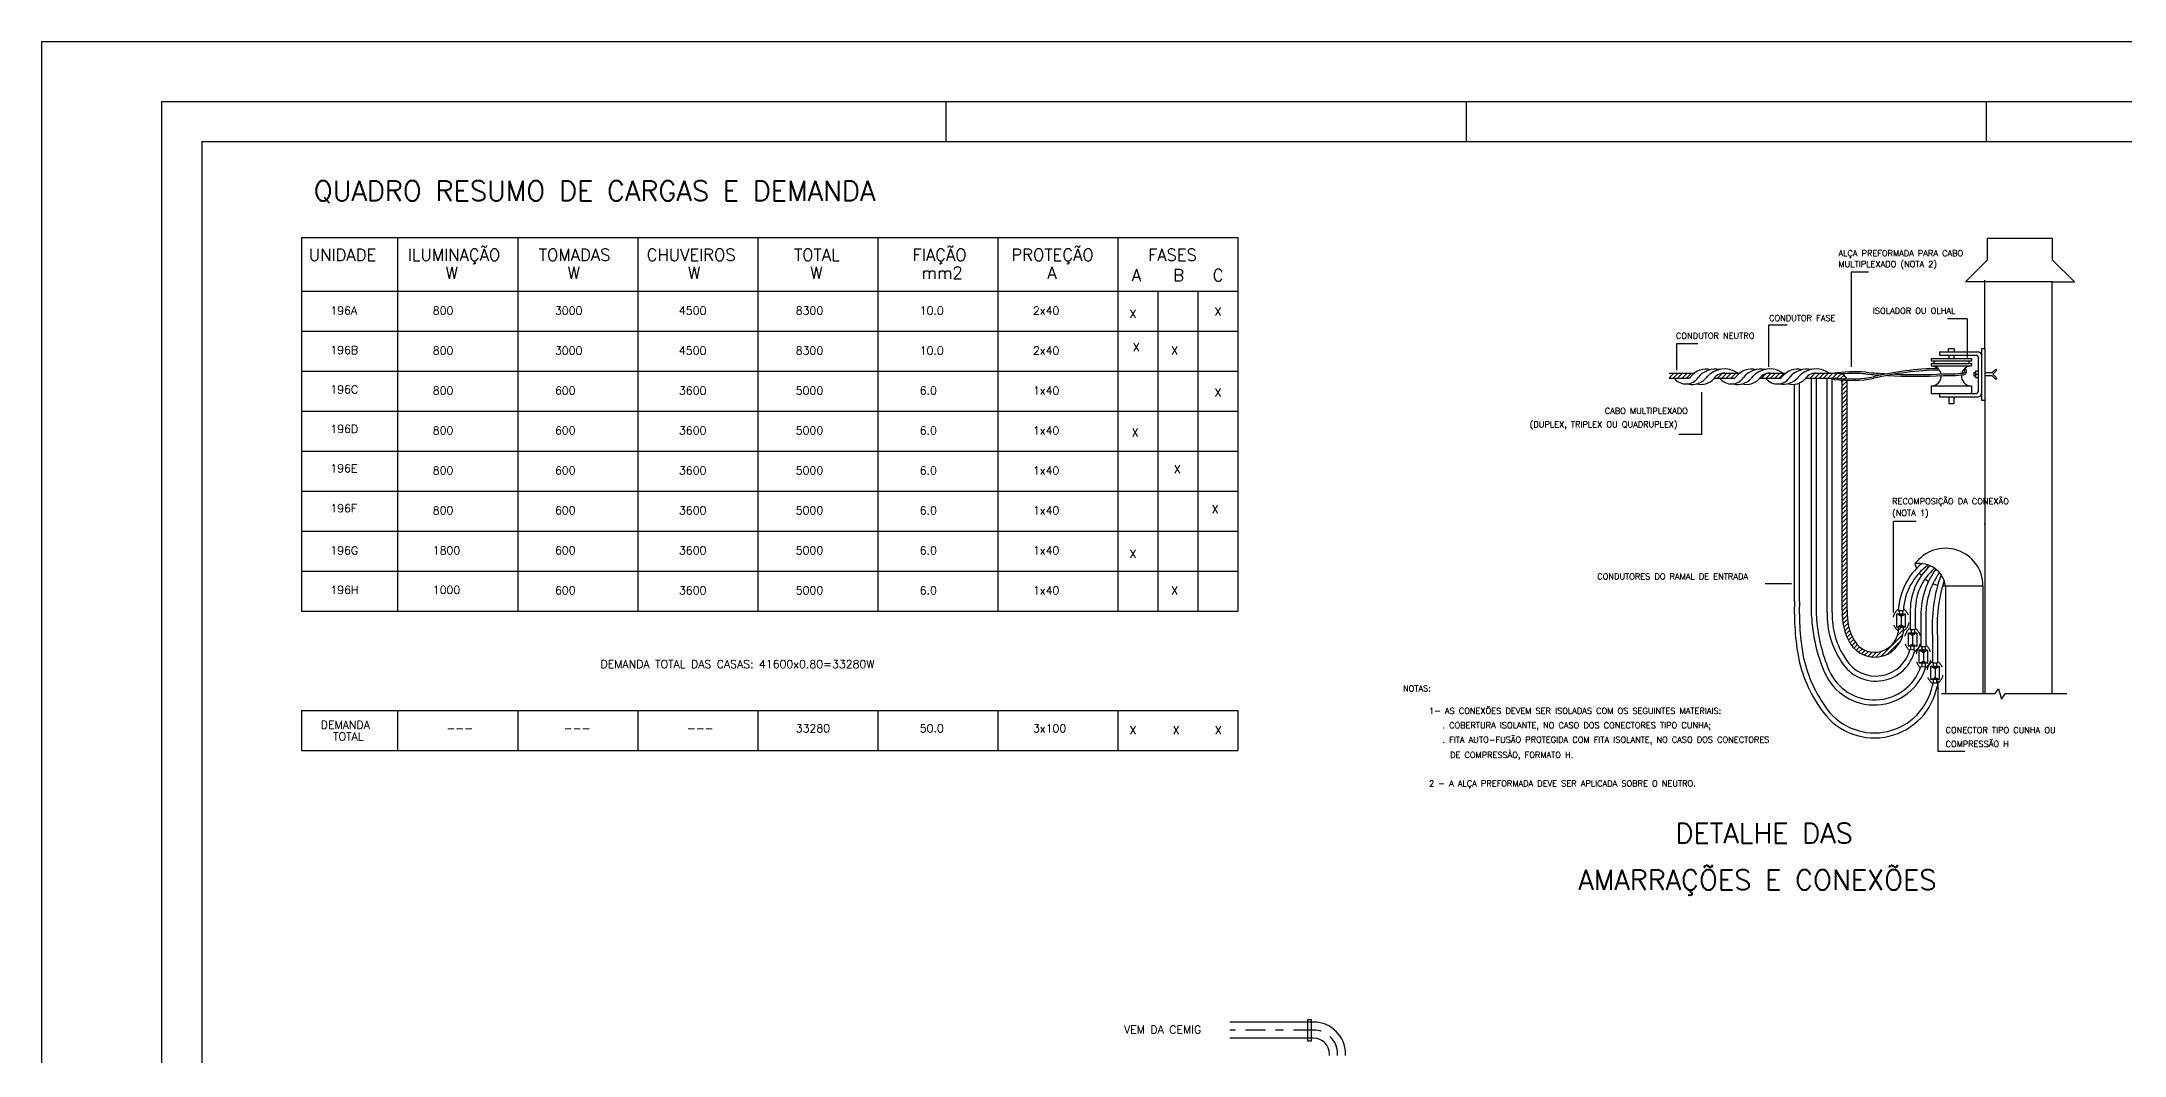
# Model space of a CAD drawing. Extents: x 35 to 221, y -13 to 45.
# Drawn here: x 177.77 to 203.79, y 32.76 to 45.44 of the extents above; entities that cross this region are included whole.
import ezdxf

# ---------------------------------------------------------------- set-up
doc = ezdxf.new("R2010")
doc.units = 0
doc.header["$LTSCALE"] = 0.5
doc.header["$MEASUREMENT"] = 0
doc.linetypes.add('DASHDOT', pattern=[1, 0.5, -0.25, 0, -0.25])
doc.linetypes.add('HIDDEN', pattern=[0.375, 0.25, -0.125])
doc.layers.get('0').update_dxf_attribs({"linetype": 'CONTINUOUS'})
for name, color, linetype in [('DETALHES', 4, 'CONTINUOUS'), ('FORMATO', 2, 'CONTINUOUS'), ('HACHURA-DET', 1, 'CONTINUOUS'), ('MEDICAO', 4, 'CONTINUOUS'), ('QUADRO', 2, 'CONTINUOUS'), ('TEXT_MEDICAO', 2, 'CONTINUOUS'), ('TEXTO-DET', 3, 'CONTINUOUS'), ('TITULOS', 6, 'CONTINUOUS')]:
    doc.layers.add(name, color=color, linetype=linetype)
doc.styles.add('ROMANS', font='romans.shx')

# ---------------------------------------------------------------- blocks, each defined once
blk = doc.blocks.new('A1')
at = {"layer": 'FORMATO', "color": 1}
for p, q in [((-42.8, 30.45), (0.75, 30.45)), ((-42.8, 30.45), (-42.8, -0.75)), ((-31.5, 29.7), (-31.5, 29.2)), ((-25, 29.7), (-25, 29.2)), ((-18.5, 29.7), (-18.5, 29.2))]:
    blk.add_line(p, q, dxfattribs=at)
at = {"layer": 'FORMATO'}
for q in [(0, 29.7), (-41.3, 14.85)]:
    blk.add_line((-41.3, 29.7), q, dxfattribs=at)
at = {"layer": 'FORMATO', "color": 8}
for q in [(-0.5, 29.2), (-40.8, 0.5)]:
    blk.add_line((-40.8, 29.2), q, dxfattribs=at)
blk = doc.blocks.new('A1_50')
at = {"layer": 'FORMATO'}
blk.add_blockref('A1', (57.821, 13.702), dxfattribs=at)
blk = doc.blocks.new('*X29')
at = {"color": 0}
for p, q in [((-1.3681, 5.9593), (-1.3595, 5.9679)), ((-1.3607, 5.9579), (-1.3507, 5.9679)), ((-1.3519, 5.9579), (-1.3419, 5.9679)), ((-1.343, 5.9579), (-1.333, 5.9679)), ((-1.3342, 5.9579), (-1.3242, 5.9679)), ((-1.2723, 5.9579), (-1.2623, 5.9679)), ((-1.2635, 5.9579), (-1.2535, 5.9679)), ((-1.2546, 5.9579), (-1.2446, 5.9679)), ((-1.2458, 5.9579), (-1.2358, 5.9679)), ((-1.1839, 5.9579), (-1.1744, 5.9674)), ((-1.1751, 5.9579), (-1.1651, 5.9679)), ((-1.1662, 5.9579), (-1.1562, 5.9679)), ((-1.1574, 5.9579), (-1.1474, 5.9679)), ((-1.1486, 5.9579), (-1.1386, 5.9679)), ((-1.0955, 5.9579), (-1.0891, 5.9643)), ((-1.0867, 5.9579), (-1.0767, 5.9679)), ((-1.0779, 5.9579), (-1.0679, 5.9679)), ((-1.069, 5.9579), (-1.059, 5.9679)), ((-1.0602, 5.9579), (-1.0502, 5.9679)), ((-1.0513, 5.9579), (-1.0413, 5.9679)), ((-1.0425, 5.9579), (-1.0325, 5.9679)), ((-1.0337, 5.9579), (-1.0243, 5.9673)), ((-1.0253, 5.9574), (-1.0184, 5.9643)), ((-1.0169, 5.957), (-1.0142, 5.9596)), ((-1.0226, 5.9513), (-1.0194, 5.9544)), ((-1.022, 5.943), (-1.0121, 5.9529)), ((-1.022, 5.9342), (-1.012, 5.9442)), ((-1.022, 5.9253), (-1.012, 5.9353)), ((-1.022, 5.9165), (-1.012, 5.9265)), ((-1.022, 5.9077), (-1.012, 5.9177)), ((-1.022, 5.8988), (-1.012, 5.9088)), ((-1.022, 5.89), (-1.012, 5.9)), ((-1.022, 5.8812), (-1.012, 5.8912)), ((-1.022, 5.8723), (-1.012, 5.8823)), ((-1.022, 5.8635), (-1.012, 5.8735)), ((-1.022, 5.8546), (-1.012, 5.8646)), ((-1.022, 5.8458), (-1.012, 5.8558)), ((-1.022, 5.837), (-1.012, 5.847)), ((-1.022, 5.8281), (-1.012, 5.8381)), ((-1.022, 5.8193), (-1.012, 5.8293)), ((-1.022, 5.8104), (-1.012, 5.8204)), ((-1.022, 5.8016), (-1.012, 5.8116)), ((-1.022, 5.7928), (-1.012, 5.8028)), ((-1.022, 5.7839), (-1.012, 5.7939)), ((-1.022, 5.7751), (-1.012, 5.7851)), ((-1.022, 5.7662), (-1.012, 5.7762)), ((-1.022, 5.7574), (-1.012, 5.7674)), ((-1.022, 5.7486), (-1.012, 5.7586)), ((-1.022, 5.7397), (-1.012, 5.7497)), ((-1.022, 5.7309), (-1.012, 5.7409)), ((-1.022, 5.7221), (-1.012, 5.7321)), ((-1.022, 5.7132), (-1.012, 5.7232)), ((-1.022, 5.7044), (-1.012, 5.7144)), ((-1.022, 5.6955), (-1.012, 5.7055)), ((-1.022, 5.6867), (-1.012, 5.6967)), ((-1.022, 5.6779), (-1.012, 5.6879)), ((-1.022, 5.669), (-1.012, 5.679)), ((-1.022, 5.6602), (-1.012, 5.6702)), ((-1.022, 5.6513), (-1.012, 5.6613)), ((-1.022, 5.6425), (-1.012, 5.6525)), ((-1.022, 5.6337), (-1.012, 5.6437)), ((-1.022, 5.6248), (-1.012, 5.6348)), ((-1.022, 5.616), (-1.012, 5.626)), ((-1.022, 5.6071), (-1.012, 5.6171)), ((-1.022, 5.5983), (-1.012, 5.6083)), ((-1.022, 5.5895), (-1.012, 5.5995)), ((-1.022, 5.5806), (-1.012, 5.5906)), ((-1.022, 5.5718), (-1.012, 5.5818)), ((-1.022, 5.563), (-1.012, 5.573)), ((-1.022, 5.5541), (-1.012, 5.5641)), ((-1.022, 5.5453), (-1.012, 5.5553)), ((-1.022, 5.5364), (-1.012, 5.5464)), ((-1.0221, 5.4921), (-1.012, 5.5022)), ((-1.022, 5.5276), (-1.012, 5.5376)), ((-1.022, 5.5188), (-1.012, 5.5288)), ((-1.022, 5.5099), (-1.012, 5.5199)), ((-1.022, 5.5011), (-1.012, 5.5111)), ((-1.0221, 5.4833), (-1.012, 5.4934)), ((-1.0215, 5.475), (-1.0121, 5.4844)), ((-1.0205, 5.4672), (-1.0116, 5.4761)), ((-1.019, 5.4598), (-1.0105, 5.4683)), ((-1.0172, 5.4528), (-1.009, 5.461)), ((-0.9116, 5.4435), (-0.8995, 5.4557)), ((-0.9095, 5.4544), (-0.9038, 5.4602)), ((-1.015, 5.4462), (-1.0071, 5.4541)), ((-1.0125, 5.4398), (-1.0048, 5.4475)), ((-1.0097, 5.4338), (-1.0022, 5.4413)), ((-1.0067, 5.428), (-0.9993, 5.4353)), ((-1.0031, 5.4227), (-0.996, 5.4299)), ((-0.9991, 5.4179), (-0.992, 5.425)), ((-0.9945, 5.4137), (-0.9874, 5.4208)), ((-0.9895, 5.4099), (-0.9822, 5.4171)), ((-0.9839, 5.4066), (-0.9764, 5.414)), ((-0.9449, 5.4013), (-0.9007, 5.4456)), ((-0.9313, 5.4062), (-0.9056, 5.4319)), ((-0.9778, 5.4038), (-0.9699, 5.4117)), ((-0.9711, 5.4017), (-0.9625, 5.4103)), ((-0.9636, 5.4004), (-0.9538, 5.4101)), ((-0.9551, 5.4001), (-0.9429, 5.4122))]:
    blk.add_line(p, q, dxfattribs=at)

msp = doc.modelspace()

# ---------------------------------------------------------------- linework, layer by layer
at = {"layer": 'DETALHES', "color": 4}
for p, q in [((202.0813586, 42.9789304), (202.0813586, 42.7069489)), ((202.8973031, 42.9789304), (202.0813586, 42.9789304)), ((202.8973031, 42.7069489), (202.8973031, 42.9789304)), ((201.8093771, 42.4349674), (202.0813586, 42.7069489)), ((203.1692846, 42.4349674), (202.8973031, 42.7069489)), ((202.0813586, 42.4349674), (201.8093771, 42.4349674)), ((202.8973031, 42.4349674), (202.0813586, 42.4349674)), ((202.8973031, 42.4349674), (203.1692846, 42.4349674))]:
    msp.add_line(p, q, dxfattribs=at)
at = {"layer": 'DETALHES'}
for p, q in [((202.0483863, 41.6029491), (202.0483863, 42.4581035)), ((202.8896808, 42.4273031), (202.8896808, 37.2884366)), ((201.3817196, 41.4779491), (201.8817196, 41.4779491)), ((201.3817196, 41.4779491), (201.3817196, 41.4466991)), ((201.3817196, 41.4466991), (201.8817196, 41.4466991)), ((201.3817196, 41.4154491), (201.8817196, 41.4154491)), ((201.3817196, 41.4154491), (201.3817196, 41.3841991)), ((201.3817196, 41.3841991), (201.8817196, 41.3841991)), ((201.4129696, 41.4466991), (201.4129696, 41.4154491)), ((201.4858863, 41.5612825), (201.965053, 41.5612825)), ((201.4858863, 41.5612825), (201.4858863, 41.5196158)), ((201.4858863, 41.5196158), (201.9442196, 41.5196158)), ((201.6004696, 41.5196158), (201.6004696, 41.4779491)), ((201.6008095, 41.6029491), (201.6626298, 41.6029491)), ((201.6629696, 41.5196158), (201.6629696, 41.4779491)), ((201.8504696, 41.4466991), (201.8504696, 41.4154491)), ((201.8817196, 41.4779491), (201.8817196, 41.4466991)), ((201.8817196, 41.4154491), (201.8817196, 41.3841991)), ((201.965053, 41.4987825), (201.965053, 41.0612825)), ((202.0067196, 41.6029491), (202.0067196, 40.9571158)), ((202.0067196, 41.6029491), (202.0483863, 41.6029491)), ((202.0483863, 41.6029491), (202.0483863, 40.9571158)), ((198.4141989, 41.2904491), (198.1061627, 41.2904491)), ((198.3496284, 41.2279491), (198.1061627, 41.2279491)), ((198.9171325, 41.2279491), (198.6661178, 41.2279491)), ((198.9817031, 41.2904491), (198.7612881, 41.2904491)), ((199.4927148, 41.2279491), (199.233622, 41.2279491)), ((199.5572853, 41.2904491), (199.3287923, 41.2904491)), ((199.6718338, 38.4391913), (199.6718338, 41.1553344)), ((199.7343338, 38.4391913), (199.7343338, 41.1722359)), ((200.2068941, 41.2279491), (199.8092042, 41.2279491)), ((199.8837821, 38.2577261), (199.8837821, 41.2279491)), ((200.2277275, 41.2904491), (199.9043745, 41.2904491)), ((199.9462821, 38.2584752), (199.9462821, 41.2279491)), ((200.0794442, 38.3013179), (200.0794442, 41.2279491)), ((200.1419442, 38.3003941), (200.1419442, 41.2279491)), ((200.2693941, 38.3307337), (200.2693941, 41.1654491)), ((200.3318941, 38.3288991), (200.3318941, 41.1862825)), ((201.3817196, 41.1341991), (201.8817196, 41.1341991)), ((201.3817196, 41.1341991), (201.3817196, 41.0404491)), ((201.8817196, 41.1341991), (201.8817196, 41.0404491)), ((201.9129696, 41.3008658), (201.933803, 41.3008658)), ((201.9129696, 41.3008658), (201.9129696, 41.2591991)), ((201.9129696, 41.2591991), (201.933803, 41.2591991)), ((201.933803, 41.3216991), (201.965053, 41.3216991)), ((201.933803, 41.3216991), (201.933803, 41.2383658)), ((201.933803, 41.2800325), (201.965053, 41.2800325)), ((201.933803, 41.2383658), (201.965053, 41.2383658)), ((201.3817196, 41.0404491), (201.9442196, 41.0404491)), ((201.4858863, 41.0404491), (201.4858863, 40.9987825)), ((201.4858863, 40.9987825), (201.965053, 40.9987825)), ((201.6004696, 40.9987825), (201.6004696, 40.9154491)), ((201.6004696, 40.9154491), (201.6629696, 40.9154491)), ((201.6629696, 40.9987825), (201.6629696, 40.9154491)), ((202.0067196, 40.9571158), (202.0483863, 40.9571158)), ((202.0483863, 40.9571158), (202.0483863, 37.2884366)), ((202.0483863, 39.4050325), (202.0409826, 39.4050325)), ((201.5583536, 38.6346588), (202.0271036, 38.6346588)), ((201.5583536, 38.6346588), (201.5583536, 37.2889461)), ((202.0271036, 38.6346588), (202.0271036, 37.2889461)), ((200.9517487, 38.2842478), (201.003832, 38.2545449)), ((200.9699016, 38.3267119), (201.0324965, 38.3267119)), ((201.003832, 38.2545449), (201.0559153, 38.2842478)), ((201.1185648, 38.2939235), (201.1185648, 38.0880888)), ((201.1810648, 38.2939235), (201.1810648, 38.0880888)), ((200.9517487, 38.1175811), (201.003832, 38.1444461)), ((201.003832, 38.2545449), (201.003832, 38.1444461)), ((201.003832, 38.1444461), (201.0559153, 38.1175811)), ((201.0946527, 38.0455545), (201.146736, 38.0158516)), ((201.1185648, 38.0880888), (201.1810648, 38.0880888)), ((201.146736, 38.0158516), (201.1988194, 38.0455545)), ((201.146736, 38.0158516), (201.146736, 37.9057528)), ((201.2519489, 38.2169041), (201.2519489, 37.8733455)), ((201.3144489, 38.2169041), (201.3144489, 37.8733455)), ((201.3961952, 37.9998641), (201.3961952, 37.6713283)), ((201.4586952, 37.9998641), (201.4586952, 37.6713283)), ((201.0946527, 37.8788879), (201.146736, 37.9057528)), ((201.115484, 37.8429135), (201.177311, 37.834677)), ((201.146736, 37.9057528), (201.1988194, 37.8788879)), ((201.2311582, 37.8317707), (201.2832415, 37.8020678)), ((201.2519489, 37.8733455), (201.3144489, 37.8733455)), ((201.2832415, 37.8020678), (201.3353248, 37.8317707)), ((201.2832415, 37.8020678), (201.2832415, 37.691969)), ((201.2311582, 37.665104), (201.2832415, 37.691969)), ((201.2515528, 37.6242096), (201.3121431, 37.6192258)), ((201.2624082, 37.665104), (201.2624082, 37.6233659)), ((201.2832415, 37.691969), (201.3353248, 37.665104)), ((201.3040748, 37.665104), (201.3040748, 37.6208149)), ((201.3757169, 37.6281099), (201.4278002, 37.598407)), ((201.3757169, 37.4614433), (201.4278002, 37.4883082)), ((201.3961952, 37.6713283), (201.4586952, 37.6713283)), ((201.4278002, 37.598407), (201.4798836, 37.6281099)), ((201.4278002, 37.598407), (201.4278002, 37.4883082)), ((201.4278002, 37.4883082), (201.4798836, 37.4614433)), ((201.3946598, 37.4214548), (201.3946598, 37.3882919)), ((201.3946598, 37.4214548), (201.4571598, 37.4214548)), ((201.4050765, 37.4614433), (201.4050765, 37.4214548)), ((201.4467432, 37.4614433), (201.4467432, 37.4214548)), ((201.4571598, 37.4214548), (201.4571598, 37.3847714))]:
    msp.add_line(p, q, dxfattribs=at)
at = {"layer": 'DETALHES', "color": 2, "linetype": 'HIDDEN'}
for p, q in [((202.0483863, 41.3008658), (202.1421363, 41.3008658)), ((202.1421363, 41.2591991), (202.0483863, 41.2591991)), ((202.1421363, 41.3008658), (202.1863305, 41.34506)), ((202.1421363, 41.2591991), (202.1863305, 41.215005)), ((202.1507658, 41.2800325), (202.2010619, 41.3303286)), ((202.1507658, 41.2800325), (202.2010619, 41.2297363)), ((202.1863305, 41.34506), (202.2010619, 41.3303286)), ((202.1863305, 41.215005), (202.2010619, 41.2297363))]:
    msp.add_line(p, q, dxfattribs=at)
at = {"layer": 'DETALHES', "color": 2}
for p, q in [((201.5068118, 37.2884366), (202.1780325, 37.2884366)), ((202.1780325, 37.2884366), (202.2194485, 37.3452925)), ((202.2194485, 37.3452925), (202.2577877, 37.2170686)), ((202.2577877, 37.2170686), (202.3074075, 37.2884366)), ((202.3074075, 37.2884366), (203.074282, 37.2884366))]:
    msp.add_line(p, q, dxfattribs=at)
at = {"layer": 'DETALHES'}
for points in [[(200.9517487, 38.1175811), (200.9517487, 38.2842478), (201.0559153, 38.2842478), (201.0559153, 38.1175811)], [(201.0946527, 37.8788879), (201.0946527, 38.0455545), (201.1988194, 38.0455545), (201.1988194, 37.8788879)], [(201.2311582, 37.665104), (201.2311582, 37.8317707), (201.3353248, 37.8317707), (201.3353248, 37.665104)], [(201.3757169, 37.4614433), (201.3757169, 37.6281099), (201.4798836, 37.6281099), (201.4798836, 37.4614433)]]:
    msp.add_lwpolyline(points, close=True, dxfattribs=at)
for centre, radius, start, end in [((201.3817196, 41.2591991), 0.125, 11.23348038, 90), ((201.6187206, 41.5819683), 0.0275863, 130.48709219, 228.57833753), ((201.6447187, 41.5819683), 0.0275863, 311.42166247, 49.51290781), ((201.8817196, 41.2591991), 0.125, 90, 164.2389816), ((201.9442196, 41.4987825), 0.0208333, 0, 90), ((201.965053, 41.5196158), 0.0416667, 0, 90), ((198.3156418, 41.3425501), 0.1842828, 218.45324644, 325.65905597), ((198.3972858, 41.368508), 0.2160534, 254.82842201, 317.51496702), ((198.3201746, 41.2847104), 0.0639481, 297.42507895, 330.77244388), ((198.5677964, 41.0934009), 0.2498404, 77.35968888, 140.15231836), ((198.5042339, 41.3699926), 0.2160534, 254.82842201, 317.51496702), ((198.6888561, 41.0569021), 0.2880386, 80.09531018, 140.35448796), ((198.6824071, 41.1425169), 0.1491129, 129.07699866, 147.52240335), ((198.7958042, 41.0583868), 0.2880386, 54.17596225, 140.35448796), ((198.7893552, 41.1440015), 0.1491129, 76.54769542, 147.52240335), ((198.883146, 41.3425501), 0.1842828, 218.45324644, 325.65905597), ((198.96479, 41.368508), 0.2160534, 254.82842201, 317.51496702), ((198.8876788, 41.2847104), 0.0639481, 297.42507895, 330.77244388), ((199.1353006, 41.0934009), 0.2498404, 77.35968888, 140.15231836), ((199.0717381, 41.3699926), 0.2160534, 254.82842201, 317.51496702), ((199.2563603, 41.0569021), 0.2880386, 80.09531018, 140.35448796), ((199.2499113, 41.1425169), 0.1491129, 129.07699866, 147.52240335), ((199.3633084, 41.0583868), 0.2880386, 54.17596225, 140.35448796), ((199.3568594, 41.1440015), 0.1491129, 76.54769542, 147.52240335), ((199.4587282, 41.3425501), 0.1842828, 218.45324644, 329.70671543), ((199.5262574, 41.41117), 0.2547434, 260.41246263, 318.03060786), ((199.463261, 41.2847104), 0.0639481, 297.42507895, 330.77244388), ((199.7108828, 41.0934009), 0.2498404, 77.35968888, 140.15231836), ((199.6473203, 41.3699926), 0.2160534, 254.82842201, 317.51496702), ((199.8319425, 41.0569021), 0.2880386, 80.09531018, 138.01192727), ((199.9388906, 41.0583868), 0.2880386, 54.17596225, 140.35448796), ((199.9324416, 41.1440015), 0.1491129, 76.54769542, 147.52240335), ((200.2224081, 41.3818576), 0.1725283, 243.13533784, 253.29052843), ((200.4189957, 39.6212367), 1.6905984, 85.0159507, 99.1230705), ((200.2068941, 41.1654491), 0.0625, 82.09640103, 90), ((200.2277275, 41.1862825), 0.1041667, 19.88372674, 90), ((200.2068941, 41.1654491), 0.0625, 0, 43.53851475), ((200.4189957, 39.6208203), 1.6701815, 85.02588416, 95.31479745), ((200.2277275, 41.1862825), 0.1041667, 0, 9.99890456), ((201.3817196, 41.2591991), 0.125, 270, 1.65156055), ((201.8817196, 41.2591991), 0.125, 174.20905113, 270), ((201.9442196, 41.0612825), 0.0208333, 270, 0), ((201.965053, 41.0404491), 0.0416667, 270, 0), ((201.5583536, 38.6346588), 0.46875, 0, 144.44793383), ((201.7838704, 38.2860446), 0.814984, 129.85972228, 177.13978309), ((201.7795937, 38.2862705), 0.7481909, 125.63407522, 176.90152235), ((201.875102, 38.3253567), 0.7572172, 132.26684171, 182.49905778), ((201.2361562, 38.5869142), 0.3257156, 8.42899427, 100.4668734), ((201.5446722, 39.0186073), 0.3841922, 196.855083, 205.2655546), ((201.8750991, 38.3254939), 0.694722, 130.54846746, 182.4738571), ((201.5446722, 39.0186073), 0.3841922, 215.44956165, 221.62098063), ((202.2330658, 38.2679666), 0.9824669, 144.14131041, 183.00839762), ((202.2331073, 38.2682606), 0.920069, 144.68271949, 183.16864341), ((201.5446722, 39.0186073), 0.3841922, 231.04777979, 238.82769227), ((203.3177259, 38.1278866), 1.9258601, 160.41842661, 183.86787659), ((201.5446722, 39.0186073), 0.3841922, 248.13211243, 257.59502099), ((203.3409712, 38.1326144), 1.8868943, 162.49085867, 184.00802296), ((201.5446722, 39.0186073), 0.3841922, 266.64767698, 272.04078467), ((202.9687331, 38.3174487), 3.2991678, 177.86501525, 190.46710086), ((202.9687331, 38.3174487), 3.2366678, 177.86501525, 190.44464091), ((201.9133908, 38.3547068), 1.9694244, 182.75696769, 203.1819698), ((201.1281086, 38.2707781), 1.0491089, 178.33187101, 214.21959462), ((201.1281086, 38.2707781), 0.9866089, 178.27984187, 214.20698321), ((201.0276226, 38.2871207), 0.7594817, 176.70799642, 209.40828788), ((201.0276226, 38.2871207), 0.6969817, 176.56352154, 209.31414468), ((201.3229429, 38.2993536), 0.3437005, 175.43447008, 182.4686788), ((201.348982, 38.2992211), 0.3280729, 175.19327355, 182.67325892), ((201.9133908, 38.3547068), 2.0319244, 182.73568108, 203.30500819), ((200.6741698, 38.1026994), 0.3612479, 211.45449441, 2.58472158), ((200.6741698, 38.1026994), 0.2987479, 211.66299317, 2.58472158), ((201.4737503, 38.0606604), 0.3437005, 175.42273683, 182.4686788), ((201.4997895, 38.0605278), 0.3280729, 175.18097713, 182.67325892), ((200.6875231, 37.9450208), 0.5020637, 211.75445505, 347.30385752), ((200.6876522, 37.9453573), 0.4399259, 211.40449941, 346.53412721), ((200.7672964, 37.8613155), 0.3590582, 356.84244532, 2.73787604), ((200.7635241, 37.8627476), 0.4043436, 356.21453914, 2.33955807), ((201.6047842, 37.8468765), 0.3437005, 175.58317775, 182.4686788), ((201.6308234, 37.846744), 0.3280729, 175.34911692, 182.67325892), ((201.4586656, 38.1115575), 1.7782773, 192.78338018, 216.68255972), ((201.4586656, 38.1115575), 1.7157773, 192.82539764, 216.57662873), ((200.6671204, 37.8193555), 0.6753563, 203.46338239, 342.76257369), ((200.6686902, 37.8218268), 0.6154522, 203.19358494, 341.27097963), ((201.7496549, 37.6432158), 0.3437005, 175.43447008, 182.4686788), ((201.7756941, 37.6430832), 0.3280729, 175.19327355, 182.67325892), ((200.6705356, 37.5325893), 0.8003923, 217.1482953, 349.3574176), ((200.6707482, 37.5328671), 0.7382073, 216.94874894, 348.70583584)]:
    msp.add_arc(centre, radius, start, end, dxfattribs=at)
at = {"layer": 'DETALHES', "color": 3}
for centre, radius, start, end in [((200.3765121, 42.817745), 1.6140375, 262.74931034, 280.2176995), ((200.3548152, 42.8688839), 1.6474306, 264.92554758, 280.6545998), ((201.1942188, 48.1153262), 6.859644, 264.7282565, 266.29076944), ((201.1942188, 48.1153262), 6.8388106, 264.7282565, 266.96006471), ((201.5690926, 37.355722), 3.9990195, 91.50684727, 103.16813776), ((201.5690926, 37.355722), 3.9781862, 91.24536158, 103.16813776), ((201.1942188, 48.1153262), 6.859644, 266.98096238, 272.81070627), ((201.1942188, 48.1153262), 6.8388106, 267.76024271, 272.81070627), ((201.5805976, 43.0781285), 1.8149449, 268.37017508, 276.36420051), ((201.5805976, 43.0781285), 1.7941116, 268.37017508, 276.36420051), ((201.7803921, 41.3162781), 0.0420581, 267.51349166, 62.54492853), ((201.7803921, 41.3162781), 0.0212248, 267.51349166, 80.12268994)]:
    msp.add_arc(centre, radius, start, end, dxfattribs=at)
at = {"layer": 'DETALHES', "color": 2, "linetype": 'HIDDEN'}
for centre, radius, start, end in [((201.0664406, 38.2073127), 0.1658173, 125.19668857, 234.98060437), ((200.9412234, 38.2073127), 0.1658173, 305.01939563, 54.80331143), ((201.222977, 37.9641958), 0.1776985, 125.98549986, 231.54033083), ((201.0732597, 37.9610013), 0.1783632, 304.23554232, 53.36085492), ((201.3870528, 37.7463381), 0.198605, 133.52650852, 224.52508305), ((201.2019839, 37.752167), 0.1792714, 306.47534615, 51.14546061), ((201.4904088, 37.5511748), 0.1658173, 125.19668857, 234.98060437), ((201.3651916, 37.5511748), 0.1658173, 305.01939563, 54.80331143)]:
    msp.add_arc(centre, radius, start, end, dxfattribs=at)
at = {"layer": 'DETALHES'}
for points in [[(200.9517487, 38.2842478), (201.0559153, 38.2842478), (201.003832, 38.2545449)], [(200.9517487, 38.1175811), (201.003832, 38.1444461), (200.9517487, 38.1175811), (201.0559153, 38.1175811)], [(201.0946527, 38.0455545), (201.1988194, 38.0455545), (201.146736, 38.0158516)], [(201.0946527, 37.8788879), (201.146736, 37.9057528), (201.0946527, 37.8788879), (201.1988194, 37.8788879)], [(201.2311582, 37.8317707), (201.3353248, 37.8317707), (201.2832415, 37.8020678)], [(201.2311582, 37.665104), (201.2832415, 37.691969), (201.2311582, 37.665104), (201.3353248, 37.665104)], [(201.3757169, 37.6281099), (201.4798836, 37.6281099), (201.4278002, 37.598407)], [(201.3757169, 37.4614433), (201.4278002, 37.4883082), (201.3757169, 37.4614433), (201.4798836, 37.4614433)]]:
    msp.add_solid(points, dxfattribs=at)
at = {"layer": 'MEDICAO', "color": 1}
for p, q in [((193.6618511, 33.1777451), (192.6146559, 33.1777451)), ((193.6345488, 33.2066563), (193.5863036, 33.2066563)), ((193.5863036, 33.2066563), (193.5863036, 32.9436179)), ((193.6345488, 32.9436179), (193.6345488, 33.2066563)), ((193.6618511, 32.9777451), (192.6146559, 32.9777451)), ((193.5863036, 32.9436179), (193.6345488, 32.9436179)), ((193.8618511, 32.7616731), (193.8618511, 32.7777451)), ((194.0618511, 32.7616731), (194.0618511, 32.7777451))]:
    msp.add_line(p, q, dxfattribs=at)
at = {"layer": 'MEDICAO', "color": 1, "linetype": 'DASHDOT'}
for p, q in [((193.6618511, 33.0777451), (192.6146559, 33.0777451)), ((193.9618511, 32.7616731), (193.9618511, 32.7777451))]:
    msp.add_line(p, q, dxfattribs=at)
at = {"layer": 'MEDICAO', "color": 1}
for radius in [0.4, 0.2]:
    msp.add_arc((193.6618511, 32.7777451), radius, 0, 90, dxfattribs=at)
at = {"layer": 'MEDICAO', "color": 1, "linetype": 'DASHDOT'}
msp.add_arc((193.6618511, 32.7777451), 0.3, 0, 90, dxfattribs=at)
at = {"layer": 'QUADRO', "color": 4}
for p, q in [((181.0157028, 42.9907968), (181.0157028, 38.318125)), ((181.0157028, 42.9907968), (192.7157028, 42.9907968)), ((182.2157028, 42.9907968), (182.2157028, 38.318125)), ((183.7157028, 42.9907968), (183.7157028, 38.318125)), ((185.2157028, 42.9907968), (185.2157028, 38.318125)), ((186.7157028, 42.9907968), (186.7157028, 38.318125)), ((188.2157028, 42.9907968), (188.2157028, 38.318125)), ((189.7157028, 42.9907968), (189.7157028, 38.318125)), ((191.2157028, 42.9907968), (191.2157028, 38.318125)), ((192.7157028, 42.9907968), (192.7157028, 38.318125)), ((181.0157028, 42.318125), (192.7157028, 42.318125)), ((191.7157028, 42.318125), (191.7157028, 38.318125)), ((192.2157028, 42.318125), (192.2157028, 38.318125)), ((181.0157028, 41.818125), (192.7157028, 41.818125)), ((181.0157028, 41.318125), (192.7157028, 41.318125)), ((181.0157028, 40.818125), (192.7157028, 40.818125)), ((181.0157028, 40.318125), (192.7157028, 40.318125)), ((181.0157028, 39.818125), (192.7157028, 39.818125)), ((181.0157028, 39.318125), (192.7157028, 39.318125)), ((181.0157028, 38.818125), (192.7157028, 38.818125)), ((181.0157028, 38.318125), (192.7157028, 38.318125)), ((181.0157028, 37.0750466), (192.7157028, 37.0750466)), ((181.0157028, 37.0750466), (181.0157028, 36.5750466)), ((182.2157028, 37.0750466), (182.2157028, 36.5750466)), ((183.7157028, 37.0750466), (183.7157028, 36.5750466)), ((185.2157028, 37.0750466), (185.2157028, 36.5750466)), ((186.7157028, 37.0750466), (186.7157028, 36.5750466)), ((188.2157028, 37.0750466), (188.2157028, 36.5750466)), ((189.7157028, 37.0750466), (189.7157028, 36.5750466)), ((191.2157028, 37.0750466), (191.2157028, 36.5750466)), ((192.7157028, 37.0750466), (192.7157028, 36.5750466)), ((181.0157028, 36.5750466), (192.7157028, 36.5750466))]:
    msp.add_line(p, q, dxfattribs=at)
at = {"layer": 'TEXTO-DET', "color": 2}
for p, q in [((200.5964099, 42.5572897), (200.381336, 42.5572897)), ((200.381336, 42.5572897), (200.381336, 41.3718121)), ((201.8287979, 41.9741992), (201.5843681, 41.9741992)), ((201.8287979, 41.9741992), (201.8287979, 41.489319)), ((198.198559, 41.6626199), (198.198559, 41.3301736)), ((198.465107, 41.6626199), (198.198559, 41.6626199)), ((199.5797719, 41.8929309), (199.3482569, 41.8929309)), ((199.3482569, 41.8929309), (199.3482569, 41.3718121)), ((198.5098207, 41.0553939), (198.5098207, 40.5286346)), ((198.5098207, 40.5286346), (198.2268316, 40.5286346)), ((200.9085441, 38.3024658), (200.9085441, 39.437097)), ((201.1927711, 39.437097), (200.9085441, 39.437097)), ((199.6349525, 38.657869), (199.3032492, 38.657869)), ((201.4658676, 36.561413), (201.4658676, 37.4440832)), ((201.8014958, 36.561413), (201.4658676, 36.561413))]:
    msp.add_line(p, q, dxfattribs=at)

# ---------------------------------------------------------------- block references
at = {"layer": 'FORMATO'}
msp.add_blockref('A1_50', (162.7457119, 1.2881592), dxfattribs=at)
at = {"layer": 'HACHURA-DET', "xscale": 6.250000000124999, "yscale": 6.250000000124997, "zscale": 6.250000000125001}
msp.add_blockref('*X29', (206.6567477, 3.9913411), dxfattribs=at)

# ---------------------------------------------------------------- texts
at = {"layer": 'QUADRO', "color": 3, "style": 'ROMANS'}
for s, height, p in [('UNIDADE', 0.15, (181.1055252, 42.6993057)), ('ILUMINAÇÃO', 0.15, (182.3405808, 42.6993057)), ('TOMADAS', 0.15, (183.9798364, 42.6993057)), ('CHUVEIROS', 0.15, (185.3271701, 42.6993057)), ('TOTAL', 0.15, (187.1685256, 42.6993057)), ('FIAÇÃO', 0.15, (188.6505925, 42.6993057)), ('PROTEÇÃO', 0.15, (189.8856481, 42.6993057)), ('FASES', 0.15, (191.5922706, 42.6993057)), ('W', 0.15, (182.8140777, 42.4750818)), ('W', 0.15, (184.3391254, 42.4750818)), ('W', 0.15, (185.8436477, 42.4750818)), ('W', 0.15, (187.3706257, 42.4750818)), ('mm2', 0.15, (188.7628702, 42.4750818)), ('A', 0.15, (190.3347593, 42.4750818)), ('A', 0.15, (191.3901705, 42.4433222)), ('B', 0.15, (191.9066483, 42.4433222)), ('C', 0.15, (192.4006706, 42.4433222)), ('196A', 0.1, (181.3749919, 42.026634)), ('800', 0.1, (182.6549587, 42.026634)), ('3000', 0.1, (184.1819365, 42.026634)), ('4500', 0.1, (185.73137, 42.026634)), ('8300', 0.1, (187.1909812, 42.026634)), ('10.0', 0.1, (188.7404147, 42.026634)), ('2x40', 0.1, (190.1551148, 42.026634)), ('X', 0.1, (191.3622822, 41.9860304)), ('X', 0.1, (192.4250526, 42.0138438)), ('X', 0.1, (191.4034276, 41.5700569)), ('196B', 0.1, (181.3749919, 41.5333414)), ('800', 0.1, (182.6549587, 41.526634)), ('3000', 0.1, (184.1819365, 41.526634)), ('4500', 0.1, (185.73137, 41.526634)), ('8300', 0.1, (187.1909812, 41.526634)), ('10.0', 0.1, (188.7404147, 41.526634)), ('2x40', 0.1, (190.1551148, 41.526634)), ('X', 0.1, (191.8838918, 41.5277194)), ('196C', 0.1, (181.3749919, 41.0400488)), ('800', 0.1, (182.6549587, 41.026634)), ('600', 0.1, (184.1819365, 41.026634)), ('3600', 0.1, (185.73137, 41.026634)), ('5000', 0.1, (187.1909812, 41.026634)), ('6.0', 0.1, (188.7404147, 41.026634)), ('1x40', 0.1, (190.1551148, 41.026634)), ('X', 0.1, (192.4250526, 41.0020096)), ('196D', 0.1, (181.3749919, 40.5467562)), ('800', 0.1, (182.6549587, 40.526634)), ('600', 0.1, (184.1819365, 40.526634)), ('3600', 0.1, (185.73137, 40.526634)), ('5000', 0.1, (187.1909812, 40.526634)), ('6.0', 0.1, (188.7404147, 40.526634)), ('1x40', 0.1, (190.1551148, 40.526634)), ('X', 0.1, (191.3902256, 40.5032593)), ('196E', 0.1, (181.3749919, 40.0534636)), ('800', 0.1, (182.6549587, 40.026634)), ('600', 0.1, (184.1819365, 40.026634)), ('3600', 0.1, (185.73137, 40.026634)), ('5000', 0.1, (187.1909812, 40.026634)), ('6.0', 0.1, (188.7404147, 40.026634)), ('1x40', 0.1, (190.1551148, 40.026634)), ('X', 0.1, (191.9159925, 40.0449483)), ('196F', 0.1, (181.3749919, 39.5534636)), ('800', 0.1, (182.6549587, 39.526634)), ('600', 0.1, (184.1819365, 39.526634)), ('3600', 0.1, (185.73137, 39.526634)), ('5000', 0.1, (187.1909812, 39.526634)), ('6.0', 0.1, (188.7404147, 39.526634)), ('1x40', 0.1, (190.1551148, 39.526634)), ('X', 0.1, (192.3882575, 39.5449483)), ('196G', 0.1, (181.3749919, 39.026634)), ('1800', 0.1, (182.6549587, 39.026634)), ('600', 0.1, (184.1819365, 39.026634)), ('3600', 0.1, (185.73137, 39.026634)), ('5000', 0.1, (187.1909812, 39.026634)), ('6.0', 0.1, (188.7404147, 39.026634)), ('1x40', 0.1, (190.1551148, 39.026634)), ('X', 0.1, (191.3622822, 38.9860304)), ('196H', 0.1, (181.3749919, 38.5333414)), ('1000', 0.1, (182.6549587, 38.5333414)), ('600', 0.1, (184.1819365, 38.526634)), ('3600', 0.1, (185.73137, 38.526634)), ('5000', 0.1, (187.1909812, 38.526634)), ('6.0', 0.1, (188.7404147, 38.526634)), ('1x40', 0.1, (190.1551148, 38.526634)), ('X', 0.1, (191.8838918, 38.5277194)), ('DEMANDA TOTAL DAS CASAS: 41600x0.80=33280W', 0.1, (184.7510922, 37.6050056)), ('DEMANDA', 0.1, (181.2555781, 36.846353)), ('TOTAL', 0.1, (181.4085771, 36.7010324)), ('---', 0.1, (182.8243333, 36.8013775)), ('---', 0.1, (184.2918134, 36.8013775)), ('---', 0.1, (185.8308778, 36.8013775)), ('33280', 0.1, (187.1909812, 36.8013775)), ('50.0', 0.1, (188.7404147, 36.8013775)), ('3x100', 0.1, (190.1551148, 36.8013775)), ('X', 0.1, (191.3622822, 36.7774099)), ('X', 0.1, (191.9022692, 36.7774099)), ('X', 0.1, (192.4287566, 36.7774099))]:
    msp.add_text(s, height=height, dxfattribs=at).set_placement(p)
at = {"layer": 'TEXT_MEDICAO', "style": 'ROMANS'}
msp.add_text('VEM DA CEMIG', height=0.1, dxfattribs=at).set_placement((191.2929755, 33.0334647))
at = {"layer": 'TEXTO-DET', "style": 'ROMANS'}
for s, p in [('ALÇA PREFORMADA PARA CABO', (200.221176, 42.7561211)), ('MULTIPLEXADO (NOTA 2)', (200.221176, 42.6214082)), ('CONDUTOR FASE', (199.3538759, 41.9457073)), ('ISOLADOR OU OLHAL', (200.6507313, 42.0366062)), ('CONDUTOR NEUTRO', (198.190169, 41.7242544)), ('(DUPLEX, TRIPLEX OU QUADRUPLEX)', (196.3628766, 40.6163535)), ('CABO MULTIPLEXADO', (197.3007923, 40.7844012)), ('RECOMPOSIÇÃO DA CONEXÃO', (200.8917675, 39.6542883)), ('(NOTA 1)', (200.8917675, 39.5077512)), ('CONDUTORES DO RAMAL DE ENTRADA', (197.2074134, 38.7137741)), ('NOTAS:', (194.7794356, 37.3138245)), ('1- AS CONEXÕES DEVEM SER ISOLADAS COM OS SEGUINTES MATERIAIS:', (195.1043964, 37.0325723)), ('   . COBERTURA ISOLANTE, NO CASO DOS CONECTORES TIPO CUNHA;', (195.1043964, 36.8523226)), ('   . FITA AUTO-FUSÃO PROTEGIDA COM FITA ISOLANTE, NO CASO DOS CONECTORES', (195.1043964, 36.6720728)), ('CONECTOR TIPO CUNHA OU', (201.5599926, 36.7918695)), ('COMPRESSÃO H', (201.5599926, 36.6186834)), ('    DE COMPRESSÀO, FORMATO H.', (195.1436303, 36.4820196)), ('2 - A ALÇA PREFORMADA DEVE SER APLICADA SOBRE O NEUTRO.', (195.1043964, 36.1249672))]:
    msp.add_text(s, height=0.075, dxfattribs=at).set_placement(p)
at = {"layer": 'TEXTO-DET', "color": 6, "style": 'ROMANS'}
for s, p in [('DETALHE DAS ', (198.1815777, 35.4139573)), ('AMARRAÇÕES E CONEXÕES', (196.9681301, 34.8305592))]:
    msp.add_text(s, height=0.25, dxfattribs=at).set_placement(p)
at = {"layer": 'TITULOS', "color": 6, "style": 'ROMANS'}
msp.add_text('QUADRO RESUMO DE CARGAS E DEMANDA', height=0.25, dxfattribs=at).set_placement((181.1670474, 43.4485828))

doc.saveas('drawing.dxf')
